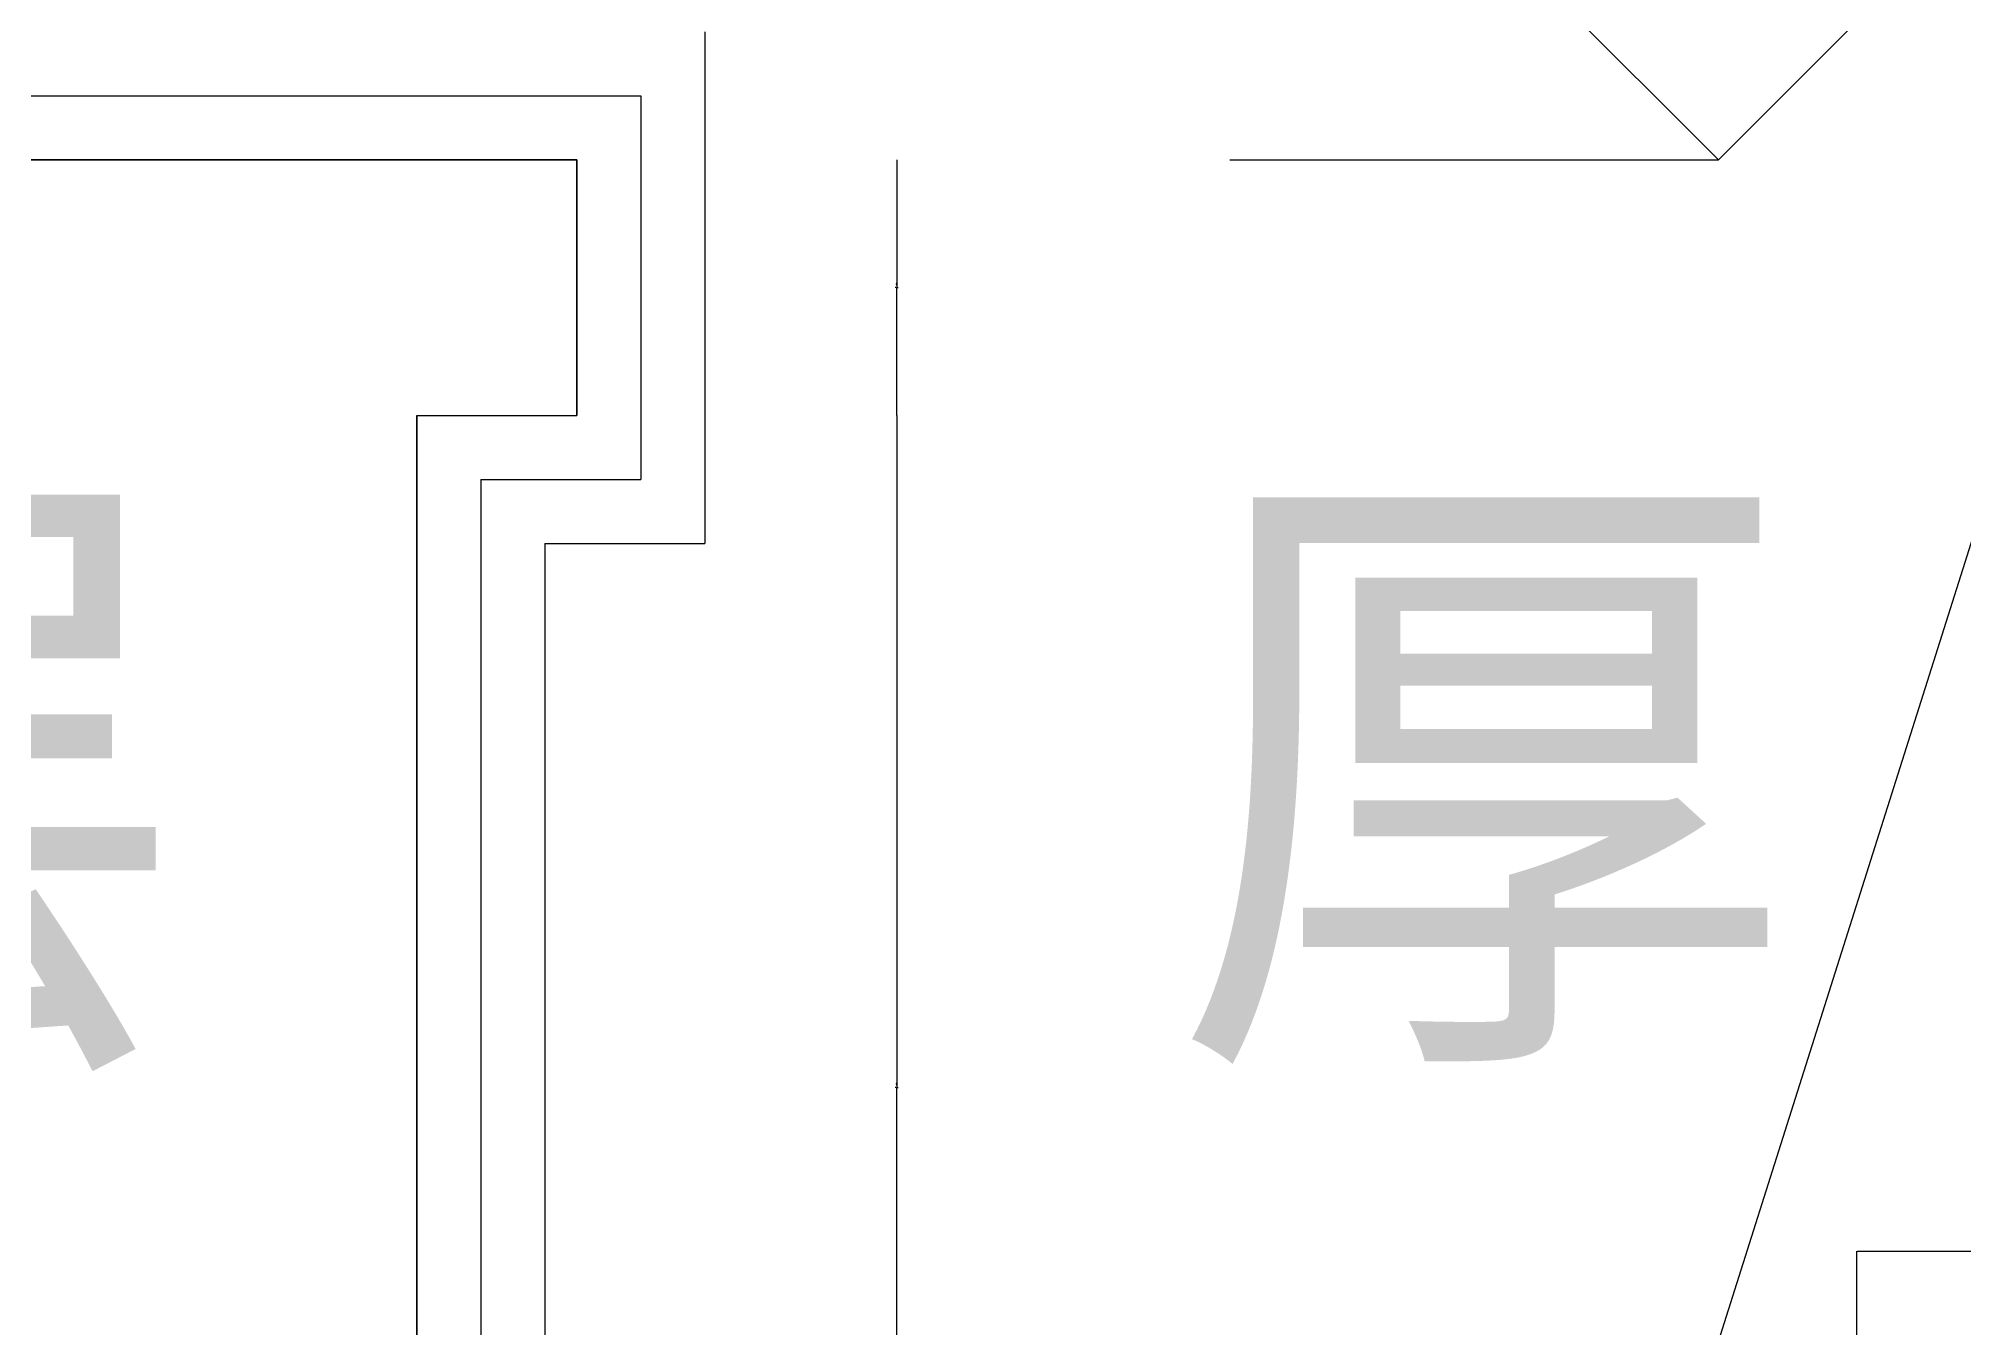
# Model space of a CAD drawing. Header units: metres. Extents: x -2 to 59071, y -2108 to 14272.
# Drawn here: x 55174 to 55775, y 11908 to 12311 of the extents above; entities that cross this region are included whole.
import ezdxf

# ---------------------------------------------------------------- set-up
doc = ezdxf.new("R2010")
doc.units = ezdxf.units.M
for name, color, linetype in [('DIM', 3, 'Continuous'), ('LAYER1', 254, 'Continuous'), ('PUB_DIM', 3, 'Continuous'), ('PUB_TEXT', 7, 'Continuous'), ('PUB_WALL', 255, 'Continuous'), ('WALL', 255, 'Continuous')]:
    doc.layers.add(name, color=color, linetype=linetype)
doc.dimstyles.get("Standard").update_dxf_attribs({"dimtxt": 2.5, "dimasz": 2.5, "dimexe": 1.25, "dimexo": 0.625, "dimtad": 1, "dimcen": 2.5, "dimazin": 3, "dimtfac": 1, "dimtmove": 0, "dimatfit": 3})

# ---------------------------------------------------------------- blocks, each defined once
blk = doc.blocks.new('*D25')
for p, q in [((55741.96, 11472.84), (55741.96, 11932.2)), ((55742.21, 11932.2), (55865.46, 11932.2)), ((55868.46, 11932.2), (55991.71, 11932.2)), ((55991.96, 11586.76), (55991.96, 11932.2))]:
    blk.add_line(p, q)
at = {"layer": 'Defpoints'}
for p in [(55741.96, 11932.2), (55991.96, 11586.76), (55741.96, 11472.84)]:
    blk.add_point(p, dxfattribs=at)
at = {"layer": 'PUB_DIM', "insert": (55866.96, 11932.2), "char_height": 1, "attachment_point": 5}
blk.add_mtext('250', dxfattribs=at)
blk = doc.blocks.new('*D27')
for p, q in [((55441.96, 12193.39), (55441.96, 11983.39)), ((55441.71, 11983.39), (55441.46, 11983.39)), ((55441.96, 11773.39), (55441.96, 11983.39)), ((55441.96, 11983.39), (55441.96, 11983.39)), ((55442.21, 11983.39), (55442.46, 11983.39))]:
    blk.add_line(p, q)
at = {"layer": 'Defpoints'}
for p in [(55441.96, 12193.39), (55441.96, 11983.39), (55441.96, 11773.39)]:
    blk.add_point(p, dxfattribs=at)
at = {"layer": 'PUB_DIM', "insert": (55441.96, 11984.515), "char_height": 1, "attachment_point": 5}
blk.add_mtext('0', dxfattribs=at)
blk = doc.blocks.new('*D55')
for p, q in [((55441.96, 12273.39), (55441.96, 12233.39)), ((55441.71, 12233.39), (55441.46, 12233.39)), ((55441.96, 12193.39), (55441.96, 12233.39)), ((55441.96, 12233.39), (55441.96, 12233.39)), ((55442.21, 12233.39), (55442.46, 12233.39))]:
    blk.add_line(p, q)
at = {"layer": 'Defpoints'}
for p in [(55441.96, 12273.39), (55441.96, 12233.39), (55441.96, 12193.39)]:
    blk.add_point(p, dxfattribs=at)
at = {"layer": 'PUB_DIM', "insert": (55441.96, 12234.515), "char_height": 1, "attachment_point": 5}
blk.add_mtext('0', dxfattribs=at)

msp = doc.modelspace()

# ---------------------------------------------------------------- hatches: boundary and pattern name
at = {"layer": 'PUB_TEXT'}
h = msp.add_hatch(dxfattribs=at)
h.set_pattern_fill('AN31C', scale=1000)
h.set_pattern_definition([(45, (0, 0), (-2245.06, 2245.06), [])])
h.paths.add_polyline_path([(53641.96, 10573.39), (53641.96, 10773.39), (53641.96, 10823.39), (53641.96, 11173.39), (52441.96, 11173.39), (52441.96, 10823.39), (52441.96, 10773.39), (52441.96, 10573.39), (51356.56, 10573.39), (51356.56, 10393.39), (52441.96, 10393.39), (52441.96, 9464.53), (53641.96, 9464.53), (53641.96, 10393.39), (55041.96, 10393.39), (55041.96, 9823.39), (55341.96, 9823.39), (55341.96, 10573.39), (55441.96, 10573.39), (55441.96, 11773.39), (55291.96, 11773.39), (55291.96, 12193.39), (55341.96, 12193.39), (55341.96, 12273.39), (55141.96, 12273.39), (55141.96, 11233.39), (55081.96, 11233.39), (55081.96, 11173.39), (55141.96, 11173.39), (55141.96, 10698.34), (55141.96, 10648.34), (55141.96, 10573.39)])

# ---------------------------------------------------------------- linework, layer by layer
at = {"layer": 'LAYER1'}
for p, q in [((55381.96, 12313.39), (55381.96, 12153.39)), ((55121.96, 12293.39), (55361.96, 12293.39)), ((55361.96, 12293.39), (55361.96, 12173.39)), ((55311.96, 12173.39), (55311.96, 11793.39)), ((55311.96, 12173.39), (55361.96, 12173.39)), ((55331.96, 12153.39), (55331.96, 11793.39)), ((55331.96, 12153.39), (55381.96, 12153.39))]:
    msp.add_line(p, q, dxfattribs=at)
at = {"layer": 'PUB_DIM'}
for p, q in [((55698.72, 12273.39), (55638.72, 12333.39)), ((55758.72, 12333.39), (55698.72, 12273.39)), ((55546.07, 12273.39), (55698.72, 12273.39)), ((55650.72, 11752.24), (55791.85, 12198.31))]:
    msp.add_line(p, q, dxfattribs=at)
at = {"layer": 'PUB_WALL'}
msp.add_lwpolyline([(52441.96, 9464.53), (53641.96, 9464.53), (53641.96, 10393.39), (55041.96, 10393.39), (55041.96, 10393.39), (55041.96, 9823.39), (55341.96, 9823.39), (55341.96, 10573.39), (55441.96, 10573.39), (55441.96, 11773.39), (55291.96, 11773.39), (55291.96, 12193.39), (55341.96, 12193.39), (55341.96, 12273.39), (55141.96, 12273.39), (55141.96, 11233.39), (55081.96, 11233.39), (55081.96, 11173.39), (55141.96, 11173.39), (55141.96, 10573.39), (53641.96, 10573.39), (53641.96, 11173.39), (52441.96, 11173.39)], dxfattribs=at)
at = {"layer": 'WALL'}
for p, q in [((55141.96, 12273.39), (55341.96, 12273.39)), ((55341.96, 12273.39), (55341.96, 12193.39)), ((55291.96, 12193.39), (55291.96, 11773.39)), ((55291.96, 12193.39), (55341.96, 12193.39))]:
    msp.add_line(p, q, dxfattribs=at)

# ---------------------------------------------------------------- texts
at = {"layer": 'DIM'}
msp.add_text('憎水珍珠岩板保温层   厚', height=150, dxfattribs=at).set_placement((53466.48, 12006.68))

# ---------------------------------------------------------------- dimensions: what is measured, and where the dimension line sits
at = {"layer": 'PUB_DIM'}
for base, p1, p2, picture, middle in [((55441.96, 12233.39), (55441.96, 12193.39), (55441.96, 12273.39), '*D55', (55441.96, 12234.515)), ((55441.96, 11983.39), (55441.96, 11773.39), (55441.96, 12193.39), '*D27', (55441.96, 11984.515)), ((55741.96, 11932.2), (55741.96, 11472.84), (55991.96, 11586.76), '*D25', (55866.96, 11932.2))]:
    dim = msp.add_linear_dim(base=base, p1=p1, p2=p2, dimstyle='Standard', dxfattribs=at)
    dim.commit()
    dim.dimension.update_dxf_attribs({"geometry": picture, "text_midpoint": middle})

doc.saveas('drawing.dxf')
